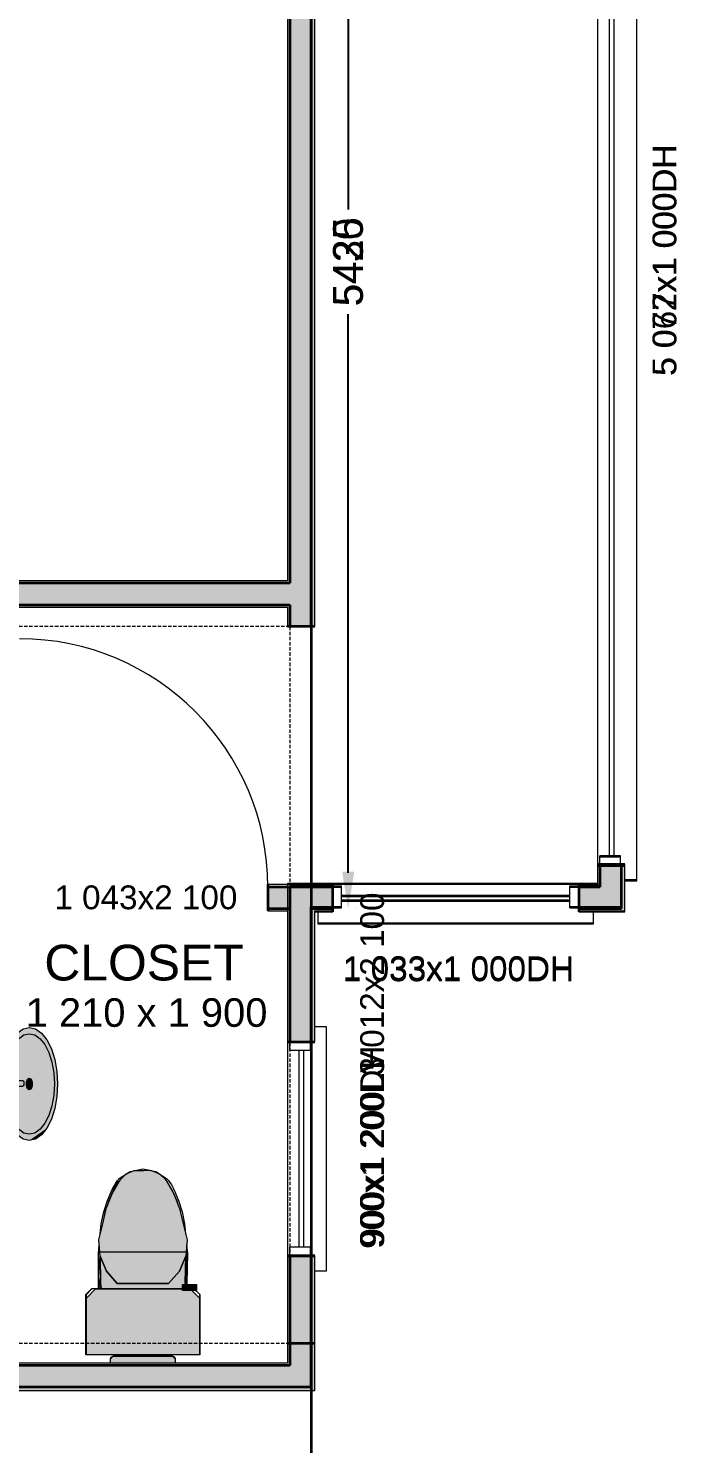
# Model space of a CAD drawing. Header units: inches. Extents: x -2190 to 40245, y -11272 to 33470.
# Drawn here: x 37521 to 40245, y 19411 to 25357 of the extents above; entities that cross this region are included whole.
import ezdxf

# ---------------------------------------------------------------- set-up
doc = ezdxf.new("R2010")
doc.units = ezdxf.units.IN
doc.header["$LTSCALE"] = 96
doc.header["$MEASUREMENT"] = 0
doc.linetypes.add('DASH', pattern=[0.225, 0.15, -0.075])
for name, color, linetype, lineweight, true_color in [('Dimensions__Automatic-2', 176, 'Continuous', 18, 0x000080), ('Dimensions__Automatic-3', 176, 'Continuous', 18, 0x000080), ('Doors-1', 216, 'Continuous', 18, 0x800080), ('Doors-2', 216, 'Continuous', 18, 0x800080), ('Doors__Labels-1', 176, 'Continuous', 18, 0x000080), ('Doors__Labels-2', 176, 'Continuous', 18, 0x000080), ('Fixtures__Interior-2', 16, 'Continuous', 18, 0x800000), ('Room_Labels-2', 136, 'Continuous', 18, 0x008080), ('Rooms__Interior_Dimensions-2', 136, 'Continuous', 18, 0x008080), ('Terrain_Perimeter-1', 18, 'Continuous', 35, 0x000000), ('Walls___Normal-1', 18, 'Continuous', 35, 0x000000), ('Walls___Normal-2', 18, 'Continuous', 35, 0x000000), ('Walls___Normal-3', 18, 'Continuous', 35, 0x000000), ('Walls___Normal-Ext_T_Frame_-_600_OC_-_Int_PB_Ext_WRC_cladding-L1-1', 18, 'Continuous', 35, 0x000000), ('Walls___Normal-Ext_T_Frame_-_600_OC_-_Int_PB_Ext_WRC_cladding-L1-2', 18, 'Continuous', 35, 0x000000), ('Walls___Normal-Ext_T_Frame_-_600_OC_-_Int_PB_Ext_WRC_cladding-L1-3', 18, 'Continuous', 35, 0x000000), ('Walls___Normal-Ext_T_Frame_-_600_OC_-_Int_PB_Ext_WRC_cladding-L2-1', 18, 'Continuous', 35, 0x000000), ('Walls___Normal-Ext_T_Frame_-_600_OC_-_Int_PB_Ext_WRC_cladding-L2-2', 18, 'Continuous', 35, 0x000000), ('Walls___Normal-Ext_T_Frame_-_600_OC_-_Int_PB_Ext_WRC_cladding-L2-3', 18, 'Continuous', 35, 0x000000), ('Walls___Normal-Ext_T_Frame_-_600_OC_-_Int_PB_Ext_WRC_cladding-L3-1', 18, 'Continuous', 35, 0x000000), ('Walls___Normal-Ext_T_Frame_-_600_OC_-_Int_PB_Ext_WRC_cladding-L3-2', 18, 'Continuous', 35, 0x000000), ('Walls___Normal-Ext_T_Frame_-_600_OC_-_Int_PB_Ext_WRC_cladding-L3-3', 18, 'Continuous', 35, 0x000000), ('Walls___Normal-Ext_T_Frame_-_600_OC_-_Int_PB_Ext_WRC_cladding-L4-1', 18, 'Continuous', 35, 0x000000), ('Walls___Normal-Ext_T_Frame_-_600_OC_-_Int_PB_Ext_WRC_cladding-L4-2', 18, 'Continuous', 35, 0x000000), ('Walls___Normal-Ext_T_Frame_-_600_OC_-_Int_PB_Ext_WRC_cladding-L4-3', 18, 'Continuous', 35, 0x000000), ('Walls___Normal-Int_S_Frame_-_600_OC_-_PB_both_sides-L1-1', 18, 'Continuous', 35, 0x000000), ('Walls___Normal-Int_S_Frame_-_600_OC_-_PB_both_sides-L1-2', 18, 'Continuous', 35, 0x000000), ('Walls___Normal-Int_S_Frame_-_600_OC_-_PB_both_sides-L2-1', 18, 'Continuous', 35, 0x000000), ('Walls___Normal-Int_S_Frame_-_600_OC_-_PB_both_sides-L2-2', 18, 'Continuous', 35, 0x000000), ('Walls___Normal-Int_S_Frame_-_600_OC_-_PB_both_sides-L3-1', 18, 'Continuous', 35, 0x000000), ('Walls___Normal-Int_S_Frame_-_600_OC_-_PB_both_sides-L3-2', 18, 'Continuous', 35, 0x000000), ('Walls___Normal-Int_S_Frame_-_600_OC_-_PB_both_sides-L4-1', 18, 'Continuous', 35, 0x000000), ('Walls___Normal-Int_S_Frame_-_600_OC_-_PB_both_sides-L4-2', 18, 'Continuous', 35, 0x000000), ('Windows-2', 18, 'Continuous', 18, 0x000000), ('Windows-3', 18, 'Continuous', 18, 0x000000), ('Windows__Labels-2', 176, 'Continuous', 9, 0x000080), ('Windows__Labels-3', 176, 'Continuous', 9, 0x000080)]:
    doc.layers.add(name, color=color, linetype=linetype, lineweight=lineweight, true_color=true_color)
doc.dimstyles.new('CHIEF', dxfattribs={"dimtxt": 125, "dimasz": 150, "dimexe": 3, "dimexo": 3, "dimgap": 1.25, "dimtad": 0, "dimdec": 0, "dimdsep": 46, "dimtxsty": 'Standard', "dimcen": 0.09, "dimadec": 0, "dimazin": 0, "dimtfac": 1, "dimtdec": 4, "dimtofl": 0, "dimtmove": 0, "dimatfit": 3, "dimfxl": 3, "dimfrac": 2, "dimtolj": 1, "dimtzin": 0, "dimarcsym": 0})

# ---------------------------------------------------------------- blocks, each defined once
blk = doc.blocks.new('*D24')
at = {"layer": 'Defpoints', "color": 0}
for p in [(38865.1, 27090), (38865.1, 21660), (38865.1, 21660)]:
    blk.add_point(p, dxfattribs=at)
at = {"layer": 'Dimensions__Automatic-2', "color": 0, "lineweight": -2}
for p, q in [((38895.1, 27090), (38895.1, 27090)), ((38865.1, 26940), (38865.1, 24596.5)), ((38865.1, 21810), (38865.1, 24153.5)), ((38895.1, 21660), (38895.1, 21660))]:
    blk.add_line(p, q, dxfattribs=at)
at = {"layer": 'Dimensions__Automatic-2', "color": 0}
for points in [[(38890.1, 26940), (38840.1, 26940), (38865.1, 27090)], [(38840.1, 21810), (38890.1, 21810), (38865.1, 21660)]]:
    blk.add_solid(points, dxfattribs=at)
at = {"layer": 'Dimensions__Automatic-2', "color": 0, "insert": (38865.1, 24375), "char_height": 125, "attachment_point": 5, "rotation": 90}
blk.add_mtext('\\A1;5430', dxfattribs=at)
blk = doc.blocks.new('Plumbing_Fixtures_Toilets_Elongated_Toilet')
at = {"color": 18, "linetype": 'Continuous', "lineweight": 18, "true_color": 0x000000}
for p, q in [((-95.9, 312.2), (-95.6, 311.8)), ((-30.9, 312.2), (-30.9, 314.4)), ((34.1, 314.4), (34.1, 312.2)), ((-38.3, 18.6), (-38, 18.3))]:
    blk.add_line(p, q, dxfattribs=at)
for points in [[(95.6, 311.8), (-95.6, 311.8), (-95.6, 210.8), (-85.7, 201.5), (85.7, 201.5), (95.6, 211.4), (95.6, 311.8), (95.9, 312.2), (95.9, 211.3), (85.8, 201.2), (-85.8, 201.2), (-95.9, 211.3), (-95.9, 312.2), (95.9, 312.2)], [(-18.4, 314.4), (-49.3, 314.4), (-51.8, 315.1), (-53.7, 316.9), (-54.3, 319.4), (-54.3, 326.3), (54.3, 326.3), (54.3, 319.4), (53.7, 316.9), (51.8, 315.1), (49.3, 314.4), (21.6, 314.4)], [(-27.5, 312.2), (-27.4, 312.6), (-26.3, 313.7), (-24.8, 314.4)], [(-18.4, 312.2), (-18.4, 314.6), (21.6, 314.6), (21.6, 312.2)], [(28, 314.4), (29.4, 313.7), (30.6, 312.6), (30.7, 312.2)], [(-66.5, 201.2), (-66.5, 194.4), (-90.3, 194.6), (-90.3, 204.4), (-89.1, 204.4)], [(-73.5, 128.3), (-74.8, 142), (-73.9, 192.2), (-73.6, 194.4)], [(-71.2, 192), (-72.1, 146.8), (-71.2, 192), (-70.9, 194.4)], [(72.1, 146.8), (61.4, 172), (43.1, 192.6), (-43.1, 192.6), (-61.4, 172), (-72.1, 146.8)], [(71.7, 109.4), (70.1, 92.1), (65.9, 72.4), (59.8, 53.3), (51.8, 34.8), (42.8, 19.7), (41.3, 18), (40.6, 17.2), (40.2, 16.8), (39.8, 16.4), (21.6, 4.1), (0, 0), (-21.6, 4.1), (-39.8, 16.4), (-42.8, 19.7), (-47.9, 26.9), (-50, 30.8), (-50.9, 32.8), (-51.8, 34.8), (-59.8, 53.3), (-65.9, 72.4), (-70.1, 92.1), (-71.7, 109.4)], [(-62.4, 70.1), (-63.3, 73.1), (-67.4, 92.5)], [(67.4, 92.5), (63.3, 73.1), (62.4, 70.1)], [(-59.8, 62), (-57.3, 54.1), (-49.3, 35.9), (-40.8, 21.4), (-39.4, 19.8), (-38.7, 19.1), (-38.3, 18.7), (-38.3, 18.6)], [(59.8, 62), (57.3, 54.1), (49.3, 35.9), (48.5, 33.9), (47.7, 32), (45.7, 28.3), (40.8, 21.4), (38.3, 18.7)], [(-37.9, 18.3), (-38, 18.3), (-38.3, 18.6)], [(38, 18.3), (37.9, 18.3), (38, 18.3), (38.1, 18.4)]]:
    blk.add_lwpolyline(points, dxfattribs=at)
at = {"color": 16, "linetype": 'Continuous', "lineweight": 18, "true_color": 0x800000}
for points in [[(95.6, 312.6), (95.6, 217.5), (79.6, 201.5), (-79.6, 201.5), (-95.6, 217.5), (-95.6, 312.6)], [(-66.5, 204.5), (-66.5, 194.4), (-90.3, 194.4), (-90.3, 204.5)], [(-27.9, 8.5), (-38.3, 18.6), (-51.7, 41.7), (-61.5, 66.5), (-67.4, 92.5), (-74.2, 119.2), (-72.1, 146.6), (-61.4, 172), (-43.1, 192.6), (43.1, 192.6), (61.4, 172), (72.1, 146.6), (74.2, 119.2), (67.4, 92.5), (61.5, 66.5), (51.7, 41.7), (38.3, 18.6), (27.9, 8.5), (14.5, 2.9), (0, 2.7), (-1.4, 2.5), (-2.9, 2.3), (-5.8, 2.1), (-11.6, 2.4), (-14.5, 2.9)], [(74.7, 201.6), (74.7, 139.2), (-72.9, 139.2), (-72.9, 201.6)]]:
    blk.add_lwpolyline(points, close=True, dxfattribs=at)
at = {"color": 16, "true_color": 0x800000}
blk.add_lwpolyline([(54.3, 326.3), (54.3, 320.5, -0.414214), (48.5, 314.6), (-48.5, 314.6, -0.414214), (-54.3, 320.5), (-54.3, 326.3)], format="xyb", close=True, dxfattribs=at)
at = {"color": 16, "linetype": 'Continuous', "lineweight": 18, "true_color": 0x800000}
blk.add_lwpolyline([(-66.5, 194.4), (-66.1, 201.5), (72.7, 201.2), (73.9, 192.2), (74.8, 142), (73.5, 128.3)], dxfattribs=at)
at = {"color": 18, "linetype": 'Continuous', "lineweight": 18, "true_color": 0x000000}
blk.add_lwpolyline([(71.2, 192), (70, 201.2), (74.1, 182), (72.1, 146.8)], close=True, dxfattribs=at)
at = {"color": 7, "linetype": 'Continuous', "lineweight": 18, "true_color": 0xffffff}
for points in [[(-95.6, 312.6), (95.6, 312.6), (79.6, 201.5), (95.6, 217.5)], [(-95.6, 312.6), (79.6, 201.5), (-95.6, 217.5), (-79.6, 201.5)], [(-90.3, 204.5), (-66.5, 204.5), (-90.3, 194.4), (-66.5, 194.4)], [(-72.9, 201.6), (74.7, 201.6), (-72.9, 139.2), (74.7, 139.2)], [(-51.7, 41.7), (-72.1, 146.6), (-43.1, 192.6), (-61.4, 172)], [(-51.7, 41.7), (-43.1, 192.6), (61.4, 172), (43.1, 192.6)], [(-51.7, 41.7), (61.4, 172), (74.2, 119.2), (72.1, 146.6)], [(-51.7, 41.7), (-67.4, 92.5), (-72.1, 146.6), (-74.2, 119.2)], [(-51.7, 41.7), (74.2, 119.2), (51.7, 41.7), (67.4, 92.5)], [(-67.4, 92.5), (-51.7, 41.7), (-67.4, 92.5), (-61.5, 66.5)], [(51.7, 41.7), (67.4, 92.5), (51.7, 41.7), (61.5, 66.5)], [(-51.7, 41.7), (51.7, 41.7), (27.9, 8.5), (38.3, 18.6)], [(-51.7, 41.7), (27.9, 8.5), (0, 2.7), (14.5, 2.9)], [(-51.7, 41.7), (0, 2.7), (-27.9, 8.5), (-14.5, 2.9)], [(-51.7, 41.7), (-27.9, 8.5), (-51.7, 41.7), (-38.3, 18.6)], [(-14.5, 2.9), (0, 2.7), (-2.9, 2.3), (-1.4, 2.5)], [(-14.5, 2.9), (-2.9, 2.3), (-11.6, 2.4), (-5.8, 2.1)]]:
    blk.add_solid(points, dxfattribs=at)
at = {"color": 7, "true_color": 0xffffff}
for points in [[(-54.3, 326.3), (54.3, 326.3), (48.5, 314.6), (54.3, 320.5)], [(-54.3, 326.3), (48.5, 314.6), (-54.3, 320.5), (-48.5, 314.6)], [(-54.3, 320.5), (-48.5, 314.6), (-50, 314.8), (-49.3, 314.7)], [(-54.3, 320.5), (-50, 314.8), (-51.4, 315.4), (-50.7, 315.1)], [(-54.3, 320.5), (-51.4, 315.4), (-52.6, 316.3), (-52.1, 315.8)], [(-54.3, 320.5), (-52.6, 316.3), (-53.6, 317.5), (-53.1, 316.9)], [(-54.3, 320.5), (-53.6, 317.5), (-54.1, 318.9), (-53.9, 318.2)], [(-54.3, 320.5), (-54.1, 318.9), (-54.3, 320.5), (-54.3, 319.7)], [(48.5, 314.6), (54.3, 320.5), (54.1, 318.9), (54.3, 319.7)], [(48.5, 314.6), (54.1, 318.9), (53.6, 317.5), (53.9, 318.2)], [(48.5, 314.6), (53.6, 317.5), (52.6, 316.3), (53.1, 316.9)], [(48.5, 314.6), (52.6, 316.3), (51.4, 315.4), (52.1, 315.8)], [(48.5, 314.6), (51.4, 315.4), (50, 314.8), (50.7, 315.1)], [(48.5, 314.6), (50, 314.8), (48.5, 314.6), (49.3, 314.7)]]:
    blk.add_solid(points, dxfattribs=at)
blk = doc.blocks.new('Plumbing_Fixtures_Sinks_Bathroom_Sinks_With_Fixtures_Vanity_Round_Vessel')
at = {"color": 16, "linetype": 'Continuous', "lineweight": 18, "true_color": 0x800000}
for p, q in [((-46.6, 166.4), (-32.6, 166.4)), ((48.3, 166.4), (34.3, 166.4))]:
    blk.add_line(p, q, dxfattribs=at)
for points in [[(-31.6, 166.4), (-32.6, 166.4), (-32.6, 161.4), (-57.5, 161.4), (-57.5, 166.4), (-46.6, 166.4), (-46.6, 191.3), (-31.6, 191.3)], [(-54, 193.2), (-24.1, 193.2), (-24.1, 191.3), (-54, 191.3)], [(5.9, 117.5), (5.2, 115.4), (3.4, 113.8), (0.9, 113.2), (-1.6, 113.8), (-3.4, 115.4), (-4.1, 117.5), (-4.1, 191.3), (5.9, 191.3)], [(25.9, 193.2), (55.8, 193.2), (55.8, 191.3), (25.9, 191.3)], [(48.3, 191.3), (48.3, 166.4), (59.3, 166.4), (59.3, 161.4), (34.3, 161.4), (34.3, 166.4), (33.3, 166.4), (33.3, 191.3)], [(-85.6, 53.8), (-92.6, 73.9), (-95, 95), (-92.6, 116.1), (-85.6, 136.2), (-74.3, 154.2), (-59.2, 169.3), (-41.2, 180.6), (-21.1, 187.6), (0, 190), (21.1, 187.6), (41.2, 180.6), (59.2, 169.3), (74.3, 154.2), (85.6, 136.2), (92.6, 116.1), (95, 95), (92.6, 73.9), (85.6, 53.8), (74.3, 35.8), (59.2, 20.7), (41.2, 9.4), (21.1, 2.4), (0, 0), (-21.1, 2.4), (-41.2, 9.4), (-59.2, 20.7), (-74.3, 35.8)], [(-66.1, 42.3), (-76.1, 58.3), (-82.4, 76.2), (-84.5, 95), (-82.4, 113.8), (-76.1, 131.7), (-66.1, 147.7), (-52.7, 161.1), (-36.7, 171.1), (-18.8, 177.4), (0, 179.5), (18.8, 177.4), (36.7, 171.1), (52.7, 161.1), (66.1, 147.7), (76.1, 131.7), (82.4, 113.8), (84.5, 95), (82.4, 76.2), (76.1, 58.3), (66.1, 42.3), (52.7, 28.9), (36.7, 18.9), (18.8, 12.6), (0, 10.5), (-18.8, 12.6), (-36.7, 18.9), (-52.7, 28.9)], [(-10, 95), (-8.1, 100.9), (-3.1, 104.5), (3.1, 104.5), (8.1, 100.9), (10, 95), (8.1, 89.1), (3.1, 85.5), (-3.1, 85.5), (-8.1, 89.1)]]:
    blk.add_lwpolyline(points, close=True, dxfattribs=at)
at = {"color": 16, "true_color": 0x800000}
blk.add_lwpolyline([(-14.1, 193.2), (15.9, 193.2), (15.9, 191.3), (-14.1, 191.3)], close=True, dxfattribs=at)
at = {"color": 7, "linetype": 'Continuous', "lineweight": 18, "true_color": 0xffffff}
for points in [[(-54, 191.3), (-54, 193.2), (-24.1, 191.3), (-24.1, 193.2)], [(-31.6, 191.3), (-31.6, 166.4), (-46.6, 166.4), (-32.6, 166.4)], [(-31.6, 191.3), (-46.6, 166.4), (-31.6, 191.3), (-46.6, 191.3)], [(5.9, 191.3), (-1.6, 113.8), (-4.1, 117.5), (-3.4, 115.4)], [(5.9, 191.3), (-4.1, 117.5), (5.9, 191.3), (-4.1, 191.3)], [(5.9, 191.3), (3.4, 113.8), (-1.6, 113.8), (0.9, 113.2)], [(5.9, 191.3), (5.9, 117.5), (3.4, 113.8), (5.2, 115.4)], [(25.9, 191.3), (25.9, 193.2), (55.8, 191.3), (55.8, 193.2)], [(33.3, 191.3), (48.3, 191.3), (34.3, 166.4), (48.3, 166.4)], [(33.3, 191.3), (34.3, 166.4), (33.3, 191.3), (33.3, 166.4)], [(-74.3, 35.8), (-85.6, 136.2), (-59.2, 169.3), (-74.3, 154.2)], [(-74.3, 35.8), (-21.1, 187.6), (21.1, 187.6), (0, 190)], [(-74.3, 35.8), (-59.2, 169.3), (-21.1, 187.6), (-41.2, 180.6)], [(-74.3, 35.8), (21.1, 187.6), (59.2, 169.3), (41.2, 180.6)], [(-74.3, 35.8), (59.2, 169.3), (85.6, 136.2), (74.3, 154.2)], [(-52.7, 28.9), (-66.1, 147.7), (-36.7, 171.1), (-52.7, 161.1)], [(-52.7, 28.9), (-36.7, 171.1), (0, 179.5), (-18.8, 177.4)], [(-52.7, 28.9), (0, 179.5), (36.7, 171.1), (18.8, 177.4)], [(-52.7, 28.9), (36.7, 171.1), (66.1, 147.7), (52.7, 161.1)], [(-52.7, 28.9), (-82.4, 113.8), (-66.1, 147.7), (-76.1, 131.7)], [(-46.6, 166.4), (-32.6, 166.4), (-57.5, 161.4), (-32.6, 161.4)], [(-46.6, 166.4), (-57.5, 161.4), (-46.6, 166.4), (-57.5, 166.4)], [(-52.7, 28.9), (66.1, 147.7), (82.4, 113.8), (76.1, 131.7)], [(34.3, 166.4), (48.3, 166.4), (59.3, 161.4), (59.3, 166.4)], [(34.3, 166.4), (59.3, 161.4), (34.3, 166.4), (34.3, 161.4)], [(-74.3, 35.8), (-95, 95), (-85.6, 136.2), (-92.6, 116.1)], [(-74.3, 35.8), (85.6, 136.2), (95, 95), (92.6, 116.1)], [(-52.7, 28.9), (-82.4, 76.2), (-82.4, 113.8), (-84.5, 95)], [(-52.7, 28.9), (82.4, 113.8), (82.4, 76.2), (84.5, 95)], [(-8.1, 89.1), (-10, 95), (-3.1, 104.5), (-8.1, 100.9)], [(-8.1, 89.1), (-3.1, 104.5), (8.1, 100.9), (3.1, 104.5)], [(-8.1, 89.1), (8.1, 100.9), (8.1, 89.1), (10, 95)], [(-74.3, 35.8), (-85.6, 53.8), (-95, 95), (-92.6, 73.9)], [(-52.7, 28.9), (-66.1, 42.3), (-82.4, 76.2), (-76.1, 58.3)], [(-74.3, 35.8), (95, 95), (85.6, 53.8), (92.6, 73.9)], [(-52.7, 28.9), (82.4, 76.2), (66.1, 42.3), (76.1, 58.3)], [(-8.1, 89.1), (8.1, 89.1), (-3.1, 85.5), (3.1, 85.5)], [(-74.3, 35.8), (85.6, 53.8), (59.2, 20.7), (74.3, 35.8)], [(-74.3, 35.8), (59.2, 20.7), (21.1, 2.4), (41.2, 9.4)], [(-74.3, 35.8), (21.1, 2.4), (-21.1, 2.4), (0, 0)], [(-74.3, 35.8), (-21.1, 2.4), (-59.2, 20.7), (-41.2, 9.4)], [(-52.7, 28.9), (66.1, 42.3), (36.7, 18.9), (52.7, 28.9)], [(-52.7, 28.9), (36.7, 18.9), (0, 10.5), (18.8, 12.6)], [(-52.7, 28.9), (0, 10.5), (-36.7, 18.9), (-18.8, 12.6)]]:
    blk.add_solid(points, dxfattribs=at)
at = {"color": 7, "true_color": 0xffffff}
blk.add_solid([(-14.1, 191.3), (-14.1, 193.2), (15.9, 191.3), (15.9, 193.2)], dxfattribs=at)
blk = doc.blocks.new('*D48')
at = {"layer": 'Defpoints', "color": 0}
for p in [(38865.1, 27090), (38865.1, 21665), (38865.1, 21665)]:
    blk.add_point(p, dxfattribs=at)
at = {"layer": 'Dimensions__Automatic-3', "color": 0, "lineweight": -2}
for p, q in [((38895.1, 27090), (38895.1, 27090)), ((38865.1, 26940), (38865.1, 24599)), ((38865.1, 21815), (38865.1, 24156)), ((38895.1, 21665), (38895.1, 21665))]:
    blk.add_line(p, q, dxfattribs=at)
at = {"layer": 'Dimensions__Automatic-3', "color": 0}
for points in [[(38890.1, 26940), (38840.1, 26940), (38865.1, 27090)], [(38840.1, 21815), (38890.1, 21815), (38865.1, 21665)]]:
    blk.add_solid(points, dxfattribs=at)
at = {"layer": 'Dimensions__Automatic-3', "color": 0, "insert": (38865.1, 24377.5), "char_height": 125, "attachment_point": 5, "rotation": 90}
blk.add_mtext('\\A1;5425', dxfattribs=at)

msp = doc.modelspace()

# ---------------------------------------------------------------- linework, layer by layer
at = {"layer": 'Doors-1', "linetype": 'DASH'}
for p, q in [((38619.6, 22843.9), (36519.6, 22843.9)), ((38619.6, 22843.9), (38619.6, 19831.9)), ((38619.6, 19831.9), (36519.6, 19831.9))]:
    msp.add_line(p, q, dxfattribs=at)
at = {"layer": 'Doors-1', "color": 216, "linetype": 'Continuous', "lineweight": 18, "true_color": 0x800080}
msp.add_line((38709.6, 22843.9), (38709.6, 19831.9), dxfattribs=at)
at = {"layer": 'Doors-2', "color": 216, "linetype": 'Continuous', "lineweight": 18, "true_color": 0x800080}
msp.add_arc((37484.8, 21750), 1042.8, 0, 90, dxfattribs=at)
at = {"layer": 'Terrain_Perimeter-1'}
msp.add_lwpolyline([(38709.6, 33470), (38709.6, -10460), (-2190.4, -10460), (-2190.4, 33470)], close=True, dxfattribs=at)
at = {"layer": 'Walls___Normal-1'}
for p, q in [((38724.6, 22843.9), (38609.6, 22843.9)), ((38724.6, 19831.9), (38609.6, 19831.9))]:
    msp.add_line(p, q, dxfattribs=at)
at = {"layer": 'Walls___Normal-1', "color": 8, "true_color": 0x808080}
for points in [[(38709.6, 27887), (38709.6, 22843.9), (38619.6, 27887), (38619.6, 22843.9)], [(38619.6, 22935.8), (33399.6, 22935.8), (38619.6, 23025.8), (33309.6, 23025.8)], [(38709.6, 19831.9), (38709.6, 19650), (38619.6, 19831.9), (38619.6, 19740)], [(38709.6, 19650), (24367.5, 19650), (38619.6, 19740), (24365, 19740)]]:
    msp.add_solid(points, dxfattribs=at)
at = {"layer": 'Walls___Normal-1', "color": 1, "true_color": 0xff0000}
for points in [[(38724.6, 27887), (38724.6, 22843.9), (38709.6, 27887), (38709.6, 22843.9)], [(38724.6, 19831.9), (38724.6, 19635), (38709.6, 19831.9), (38709.6, 19650)], [(38724.6, 19635), (24377.5, 19635), (38709.6, 19650), (24367.5, 19650)]]:
    msp.add_solid(points, dxfattribs=at)
at = {"layer": 'Walls___Normal-2'}
for p, q in [((40027.6, 21839), (39912.6, 21839)), ((38527.6, 21760), (38527.6, 21650)), ((38800.6, 21645), (38800.6, 21760)), ((39833.6, 21760), (39833.6, 21645)), ((38609.6, 21100), (38724.6, 21100)), ((38724.6, 20200), (38609.6, 20200))]:
    msp.add_line(p, q, dxfattribs=at)
at = {"layer": 'Walls___Normal-2', "color": 8, "true_color": 0x808080}
for points in [[(40012.6, 21839), (40012.6, 21660), (39922.6, 21839), (39922.6, 21750)], [(38527.6, 21750), (38619.6, 21750), (38527.6, 21660), (38619.6, 21660)], [(38709.6, 21660), (38709.6, 21100), (38619.6, 21750), (38619.6, 21100)], [(38800.6, 21660), (38709.6, 21660), (38800.6, 21750), (38619.6, 21750)], [(40012.6, 21660), (39833.6, 21660), (39922.6, 21750), (39833.6, 21750)], [(38709.6, 20200), (38709.6, 19650), (38619.6, 20200), (38619.6, 19740)], [(38709.6, 19650), (24367.5, 19650), (38619.6, 19740), (24367.5, 19740)]]:
    msp.add_solid(points, dxfattribs=at)
at = {"layer": 'Walls___Normal-2', "color": 1, "true_color": 0xff0000}
for points in [[(40027.6, 21839), (40027.6, 21645), (40012.6, 21839), (40012.6, 21660)], [(38724.6, 21645), (38724.6, 21100), (38709.6, 21660), (38709.6, 21100)], [(38800.6, 21645), (38724.6, 21645), (38800.6, 21660), (38709.6, 21660)], [(40027.6, 21645), (39833.6, 21645), (40012.6, 21660), (39833.6, 21660)], [(38724.6, 20200), (38724.6, 19635), (38709.6, 20200), (38709.6, 19650)], [(38724.6, 19635), (24382.5, 19635), (38709.6, 19650), (24367.5, 19650)]]:
    msp.add_solid(points, dxfattribs=at)
at = {"layer": 'Walls___Normal-3'}
for p, q in [((40027.6, 21844), (39912.6, 21844)), ((38800.6, 21650), (38800.6, 21765)), ((39833.6, 21765), (39833.6, 21650)), ((38609.6, 21099.7), (38724.6, 21099.7)), ((38724.6, 20199.7), (38609.6, 20199.7))]:
    msp.add_line(p, q, dxfattribs=at)
at = {"layer": 'Walls___Normal-3', "color": 8, "true_color": 0x808080}
for points in [[(40012.6, 21844), (40012.6, 21665), (39922.6, 21844), (39922.6, 21755)], [(38709.6, 21665), (38709.6, 21099.7), (38619.6, 21755), (38619.6, 21099.7)], [(38800.6, 21665), (38709.6, 21665), (38800.6, 21755), (38619.6, 21755)], [(40012.6, 21665), (39833.6, 21665), (39922.6, 21755), (39833.6, 21755)], [(38709.6, 20199.7), (38709.6, 19650), (38619.6, 20199.7), (38619.6, 19740)], [(38709.6, 19650), (24367.5, 19650), (38619.6, 19740), (24367.5, 19740)]]:
    msp.add_solid(points, dxfattribs=at)
at = {"layer": 'Walls___Normal-3', "color": 1, "true_color": 0xff0000}
for points in [[(40027.6, 21844), (40027.6, 21650), (40012.6, 21844), (40012.6, 21665)], [(38724.6, 21650), (38724.6, 21099.7), (38709.6, 21665), (38709.6, 21099.7)], [(38800.6, 21650), (38724.6, 21650), (38800.6, 21665), (38709.6, 21665)], [(40027.6, 21650), (39833.6, 21650), (40012.6, 21665), (39833.6, 21665)], [(38724.6, 20199.7), (38724.6, 19635), (38709.6, 20199.7), (38709.6, 19650)], [(38724.6, 19635), (24377.5, 19635), (38709.6, 19650), (24367.5, 19650)]]:
    msp.add_solid(points, dxfattribs=at)
at = {"layer": 'Walls___Normal-Ext_T_Frame_-_600_OC_-_Int_PB_Ext_WRC_cladding-L1-1', "color": 18, "linetype": 'Continuous', "lineweight": 0, "true_color": 0x000000}
for p, q in [((38724.6, 22843.9), (38724.6, 27887)), ((38724.6, 19635), (38724.6, 19831.9)), ((24377.5, 19635), (38724.6, 19635))]:
    msp.add_line(p, q, dxfattribs=at)
at = {"layer": 'Walls___Normal-Ext_T_Frame_-_600_OC_-_Int_PB_Ext_WRC_cladding-L1-2', "color": 18, "linetype": 'Continuous', "lineweight": 0, "true_color": 0x000000}
for p, q in [((40027.6, 21645), (40027.6, 21839)), ((38724.6, 21100), (38724.6, 21645)), ((38724.6, 21645), (38800.6, 21645)), ((39833.6, 21645), (40027.6, 21645)), ((38724.6, 19635), (38724.6, 20200)), ((24382.5, 19635), (38724.6, 19635))]:
    msp.add_line(p, q, dxfattribs=at)
at = {"layer": 'Walls___Normal-Ext_T_Frame_-_600_OC_-_Int_PB_Ext_WRC_cladding-L1-3', "color": 18, "linetype": 'Continuous', "lineweight": 0, "true_color": 0x000000}
for p, q in [((40027.6, 21650), (40027.6, 21844)), ((38724.6, 21099.7), (38724.6, 21650)), ((38724.6, 21650), (38800.6, 21650)), ((39833.6, 21650), (40027.6, 21650)), ((38724.6, 19635), (38724.6, 20199.7)), ((24377.5, 19635), (38724.6, 19635))]:
    msp.add_line(p, q, dxfattribs=at)
at = {"layer": 'Walls___Normal-Ext_T_Frame_-_600_OC_-_Int_PB_Ext_WRC_cladding-L2-1', "color": 18, "linetype": 'Continuous', "lineweight": 35, "true_color": 0x000000}
for p, q in [((38709.6, 22843.9), (38709.6, 27887)), ((38709.6, 19650), (38709.6, 19831.9)), ((24367.5, 19650), (38709.6, 19650))]:
    msp.add_line(p, q, dxfattribs=at)
at = {"layer": 'Walls___Normal-Ext_T_Frame_-_600_OC_-_Int_PB_Ext_WRC_cladding-L2-2', "color": 18, "linetype": 'Continuous', "lineweight": 35, "true_color": 0x000000}
for p, q in [((40012.6, 21660), (40012.6, 21839)), ((38709.6, 21100), (38709.6, 21660)), ((38709.6, 21660), (38800.6, 21660)), ((39833.6, 21660), (40012.6, 21660)), ((38709.6, 19650), (38709.6, 20200)), ((24367.5, 19650), (38709.6, 19650))]:
    msp.add_line(p, q, dxfattribs=at)
at = {"layer": 'Walls___Normal-Ext_T_Frame_-_600_OC_-_Int_PB_Ext_WRC_cladding-L2-3', "color": 18, "linetype": 'Continuous', "lineweight": 35, "true_color": 0x000000}
for p, q in [((40012.6, 21665), (40012.6, 21844)), ((38709.6, 21099.7), (38709.6, 21665)), ((38709.6, 21665), (38800.6, 21665)), ((39833.6, 21665), (40012.6, 21665)), ((38709.6, 19650), (38709.6, 20199.7)), ((24367.5, 19650), (38709.6, 19650))]:
    msp.add_line(p, q, dxfattribs=at)
at = {"layer": 'Walls___Normal-Ext_T_Frame_-_600_OC_-_Int_PB_Ext_WRC_cladding-L3-1', "color": 18, "linetype": 'Continuous', "lineweight": 35, "true_color": 0x000000}
for p, q in [((38619.6, 26595), (38619.6, 23025.8)), ((38619.6, 22935.8), (38619.6, 22843.9)), ((38619.6, 19831.9), (38619.6, 19740)), ((38619.6, 19740), (33399.6, 19740))]:
    msp.add_line(p, q, dxfattribs=at)
at = {"layer": 'Walls___Normal-Ext_T_Frame_-_600_OC_-_Int_PB_Ext_WRC_cladding-L3-2', "color": 18, "linetype": 'Continuous', "lineweight": 35, "true_color": 0x000000}
for p, q in [((39922.6, 21839), (39922.6, 21750)), ((38619.6, 21750), (38619.6, 21750)), ((38800.6, 21750), (38619.6, 21750)), ((39922.6, 21750), (39833.6, 21750)), ((38619.6, 21660), (38619.6, 21100)), ((38619.6, 20200), (38619.6, 19740)), ((38619.6, 19740), (37392.8, 19740))]:
    msp.add_line(p, q, dxfattribs=at)
at = {"layer": 'Walls___Normal-Ext_T_Frame_-_600_OC_-_Int_PB_Ext_WRC_cladding-L3-3', "color": 18, "linetype": 'Continuous', "lineweight": 35, "true_color": 0x000000}
for p, q in [((39922.6, 21844), (39922.6, 21755)), ((38619.6, 21755), (38619.6, 21099.7)), ((38800.6, 21755), (38619.6, 21755)), ((39922.6, 21755), (39833.6, 21755)), ((38619.6, 20199.7), (38619.6, 19740)), ((38619.6, 19740), (37342.8, 19740))]:
    msp.add_line(p, q, dxfattribs=at)
at = {"layer": 'Walls___Normal-Ext_T_Frame_-_600_OC_-_Int_PB_Ext_WRC_cladding-L4-1', "color": 18, "linetype": 'Continuous', "lineweight": 0, "true_color": 0x000000}
for p, q in [((38609.6, 26585), (38609.6, 23035.8)), ((38609.6, 22925.8), (38609.6, 22843.9)), ((38609.6, 19831.9), (38609.6, 19750)), ((38609.6, 19750), (33409.6, 19750))]:
    msp.add_line(p, q, dxfattribs=at)
at = {"layer": 'Walls___Normal-Ext_T_Frame_-_600_OC_-_Int_PB_Ext_WRC_cladding-L4-2', "color": 18, "linetype": 'Continuous', "lineweight": 0, "true_color": 0x000000}
for p, q in [((39912.6, 21839), (39912.6, 21760)), ((38609.6, 21760), (38609.6, 21760)), ((38800.6, 21760), (38609.6, 21760)), ((39912.6, 21760), (39833.6, 21760)), ((38609.6, 21650), (38609.6, 21100)), ((38609.6, 20200), (38609.6, 19750)), ((38609.6, 19750), (37402.8, 19750))]:
    msp.add_line(p, q, dxfattribs=at)
at = {"layer": 'Walls___Normal-Ext_T_Frame_-_600_OC_-_Int_PB_Ext_WRC_cladding-L4-3', "color": 18, "linetype": 'Continuous', "lineweight": 0, "true_color": 0x000000}
for p, q in [((39912.6, 21844), (39912.6, 21765)), ((38609.6, 21765), (38609.6, 21099.7)), ((38800.6, 21765), (38609.6, 21765)), ((39912.6, 21765), (39833.6, 21765)), ((38609.6, 20199.7), (38609.6, 19750)), ((38609.6, 19750), (37342.8, 19750))]:
    msp.add_line(p, q, dxfattribs=at)
at = {"layer": 'Walls___Normal-Int_S_Frame_-_600_OC_-_PB_both_sides-L1-1', "color": 18, "linetype": 'Continuous', "lineweight": 0, "true_color": 0x000000}
msp.add_line((33409.6, 22925.8), (38609.6, 22925.8), dxfattribs=at)
at = {"layer": 'Walls___Normal-Int_S_Frame_-_600_OC_-_PB_both_sides-L1-2', "color": 18, "linetype": 'Continuous', "lineweight": 0, "true_color": 0x000000}
msp.add_line((38609.6, 21760), (38527.6, 21760), dxfattribs=at)
at = {"layer": 'Walls___Normal-Int_S_Frame_-_600_OC_-_PB_both_sides-L2-1', "color": 18, "linetype": 'Continuous', "lineweight": 35, "true_color": 0x000000}
msp.add_line((33399.6, 22935.8), (38619.6, 22935.8), dxfattribs=at)
at = {"layer": 'Walls___Normal-Int_S_Frame_-_600_OC_-_PB_both_sides-L2-2', "color": 18, "linetype": 'Continuous', "lineweight": 35, "true_color": 0x000000}
msp.add_line((38619.6, 21750), (38527.6, 21750), dxfattribs=at)
at = {"layer": 'Walls___Normal-Int_S_Frame_-_600_OC_-_PB_both_sides-L3-1', "color": 18, "linetype": 'Continuous', "lineweight": 35, "true_color": 0x000000}
msp.add_line((38619.6, 23025.8), (33309.6, 23025.8), dxfattribs=at)
at = {"layer": 'Walls___Normal-Int_S_Frame_-_600_OC_-_PB_both_sides-L3-2', "color": 18, "linetype": 'Continuous', "lineweight": 35, "true_color": 0x000000}
msp.add_line((38527.6, 21660), (38619.6, 21660), dxfattribs=at)
at = {"layer": 'Walls___Normal-Int_S_Frame_-_600_OC_-_PB_both_sides-L4-1', "color": 18, "linetype": 'Continuous', "lineweight": 0, "true_color": 0x000000}
msp.add_line((38609.6, 23035.8), (33299.6, 23035.8), dxfattribs=at)
at = {"layer": 'Walls___Normal-Int_S_Frame_-_600_OC_-_PB_both_sides-L4-2', "color": 18, "linetype": 'Continuous', "lineweight": 0, "true_color": 0x000000}
msp.add_line((38527.6, 21650), (38609.6, 21650), dxfattribs=at)
at = {"layer": 'Windows-2'}
for p, q in [((40077.6, 21776.5), (40077.6, 26973.5)), ((39912.6, 26911), (39912.6, 21839)), ((39962.1, 21876), (39962.1, 26874)), ((39982.1, 21876), (39982.1, 26874)), ((39922.6, 21839), (39922.6, 21876)), ((40009.6, 21876), (39922.6, 21876)), ((40009.6, 21839), (39922.6, 21839)), ((40009.6, 21839), (40009.6, 21876)), ((40027.6, 21776.5), (40077.6, 21776.5)), ((39833.6, 21760), (38800.6, 21760)), ((38800.6, 21750), (38837.6, 21750)), ((38800.6, 21663), (38800.6, 21750)), ((38837.6, 21663), (38837.6, 21750)), ((38837.6, 21710.5), (39796.6, 21710.5)), ((39796.6, 21750), (39833.6, 21750)), ((39796.6, 21663), (39796.6, 21750)), ((39833.6, 21663), (39833.6, 21750)), ((38738.1, 21645), (38738.1, 21595)), ((38800.6, 21663), (38837.6, 21663)), ((38837.6, 21690.5), (39796.6, 21690.5)), ((39796.6, 21663), (39833.6, 21663)), ((39896.1, 21595), (39896.1, 21645)), ((38738.1, 21595), (39896.1, 21595)), ((38774.6, 21162.5), (38724.6, 21162.5)), ((38774.6, 20137.5), (38774.6, 21162.5)), ((38609.6, 21100), (38609.6, 20200)), ((38619.6, 21063), (38619.6, 21100)), ((38706.6, 21100), (38619.6, 21100)), ((38706.6, 21063), (38619.6, 21063)), ((38659.1, 20237), (38659.1, 21063)), ((38679.1, 20237), (38679.1, 21063)), ((38706.6, 21063), (38706.6, 21100)), ((38619.6, 20200), (38619.6, 20237)), ((38706.6, 20237), (38619.6, 20237)), ((38706.6, 20200), (38706.6, 20237)), ((38706.6, 20200), (38619.6, 20200)), ((38724.6, 20137.5), (38774.6, 20137.5))]:
    msp.add_line(p, q, dxfattribs=at)
at = {"layer": 'Windows-3'}
for p, q in [((40077.6, 21781.5), (40077.6, 26973.5)), ((39912.6, 26911), (39912.6, 21844)), ((39962.1, 21881), (39962.1, 26874)), ((39982.1, 21881), (39982.1, 26874)), ((39922.6, 21844), (39922.6, 21881)), ((40009.6, 21881), (39922.6, 21881)), ((40009.6, 21844), (39922.6, 21844)), ((40009.6, 21844), (40009.6, 21881)), ((39833.6, 21765), (38800.6, 21765)), ((40027.6, 21781.5), (40077.6, 21781.5)), ((38800.6, 21755), (38837.6, 21755)), ((38800.6, 21668), (38800.6, 21755)), ((38837.6, 21668), (38837.6, 21755)), ((38837.6, 21715.5), (39796.6, 21715.5)), ((39796.6, 21755), (39833.6, 21755)), ((39796.6, 21668), (39796.6, 21755)), ((39833.6, 21668), (39833.6, 21755)), ((38738.1, 21650), (38738.1, 21600)), ((38800.6, 21668), (38837.6, 21668)), ((38837.6, 21695.5), (39796.6, 21695.5)), ((39796.6, 21668), (39833.6, 21668)), ((39896.1, 21600), (39896.1, 21650)), ((38738.1, 21600), (39896.1, 21600)), ((38774.6, 21162.2), (38724.6, 21162.2)), ((38774.6, 20137.2), (38774.6, 21162.2)), ((38609.6, 21099.7), (38609.6, 20199.7)), ((38619.6, 21062.7), (38619.6, 21099.7)), ((38706.6, 21099.7), (38619.6, 21099.7)), ((38706.6, 21062.7), (38619.6, 21062.7)), ((38659.1, 20236.7), (38659.1, 21062.7)), ((38679.1, 20236.7), (38679.1, 21062.7)), ((38706.6, 21062.7), (38706.6, 21099.7)), ((38619.6, 20199.7), (38619.6, 20236.7)), ((38706.6, 20236.7), (38619.6, 20236.7)), ((38706.6, 20199.7), (38706.6, 20236.7)), ((38706.6, 20199.7), (38619.6, 20199.7)), ((38724.6, 20137.2), (38774.6, 20137.2))]:
    msp.add_line(p, q, dxfattribs=at)

# ---------------------------------------------------------------- block references
at = {"layer": 'Fixtures__Interior-2', "linetype": 'Continuous', "lineweight": 0, "xscale": 2.5}
for name, p, yscale, rotation in [('Plumbing_Fixtures_Sinks_Bathroom_Sinks_With_Fixtures_Vanity_Round_Vessel', (37644.1, 20922.5), 1.249080523848534, 90), ('Plumbing_Fixtures_Toilets_Elongated_Toilet', (38002.8, 20565.7), 2.5, 180)]:
    msp.add_blockref(name, p, dxfattribs=dict(at, yscale=yscale, rotation=rotation))

# ---------------------------------------------------------------- texts
at = {"layer": 'Doors__Labels-1', "color": 176, "lineweight": 0, "true_color": 0x000080, "insert": (39017, 20957.9), "char_height": 100, "width": 832, "attachment_point": 7, "rotation": 90}
msp.add_mtext('\\fArial|b0|i0|c0|p0;3 012x2 100', dxfattribs=at)
at = {"layer": 'Doors__Labels-2', "color": 176, "lineweight": 0, "true_color": 0x000080, "insert": (37630.7, 21655.1), "char_height": 100, "width": 832, "attachment_point": 7}
msp.add_mtext('\\fArial|b0|i0|c0|p0;1 043x2 100', dxfattribs=at)
at = {"layer": 'Room_Labels-2', "color": 136, "lineweight": 18, "true_color": 0x008080, "insert": (38007.5, 21355.2), "char_height": 150, "width": 952.5, "attachment_point": 8}
msp.add_mtext('\\fArial|b0|i0|c0|p0;CLOSET', dxfattribs=at)
at = {"layer": 'Rooms__Interior_Dimensions-2', "color": 136, "lineweight": 0, "true_color": 0x008080, "insert": (37510.1, 21160.9), "char_height": 120, "width": 1092, "attachment_point": 7}
msp.add_mtext('\\fArial|b0|i0|c0|p0;1 210 x 1 900', dxfattribs=at)
at = {"layer": 'Windows__Labels-2', "color": 176, "lineweight": 0, "true_color": 0x000080, "char_height": 100, "attachment_point": 7, "rotation": 90}
for s, insert, width in [('\\fArial|b0|i0|c0|p0;5 072x1 000DH', (40245, 23896.5), 1042), ('\\fArial|b0|i0|c0|p0;900x1 200LV', (39017, 20239.5), 922)]:
    msp.add_mtext(s, dxfattribs=dict(at, insert=insert, width=width))
at = {"layer": 'Windows__Labels-2', "color": 176, "lineweight": 0, "true_color": 0x000080, "insert": (38843.1, 21352.6), "char_height": 100, "width": 1042, "attachment_point": 7}
msp.add_mtext('\\fArial|b0|i0|c0|p0;1 033x1 000DH', dxfattribs=at)
at = {"layer": 'Windows__Labels-3', "color": 176, "lineweight": 0, "true_color": 0x000080, "char_height": 100, "attachment_point": 7, "rotation": 90}
for s, insert, width in [('\\fArial|b0|i0|c0|p0;5 067x1 000DH', (40245, 23899), 1042), ('\\fArial|b0|i0|c0|p0;900x1 200DH', (39017, 20229.7), 925)]:
    msp.add_mtext(s, dxfattribs=dict(at, insert=insert, width=width))
at = {"layer": 'Windows__Labels-3', "color": 176, "lineweight": 0, "true_color": 0x000080, "insert": (38843.1, 21357.6), "char_height": 100, "width": 1042, "attachment_point": 7}
msp.add_mtext('\\fArial|b0|i0|c0|p0;1 033x1 000DH', dxfattribs=at)

# ---------------------------------------------------------------- dimensions: what is measured, and where the dimension line sits
at = {"layer": 'Dimensions__Automatic-2'}
dim = msp.add_aligned_dim(p1=(38865.1, 27090), p2=(38865.1, 21660), distance=0, dimstyle='CHIEF', override={"dimexe": 30, "dimexo": 30}, dxfattribs=at)
dim.commit()
dim.dimension.update_dxf_attribs({"geometry": '*D24', "text_midpoint": (38865.1, 24375)})
at = {"layer": 'Dimensions__Automatic-3'}
dim = msp.add_aligned_dim(p1=(38865.1, 27090), p2=(38865.1, 21665), distance=0, dimstyle='CHIEF', override={"dimexe": 30, "dimexo": 30}, dxfattribs=at)
dim.commit()
dim.dimension.update_dxf_attribs({"geometry": '*D48', "text_midpoint": (38865.1, 24377.5)})

doc.saveas('drawing.dxf')
